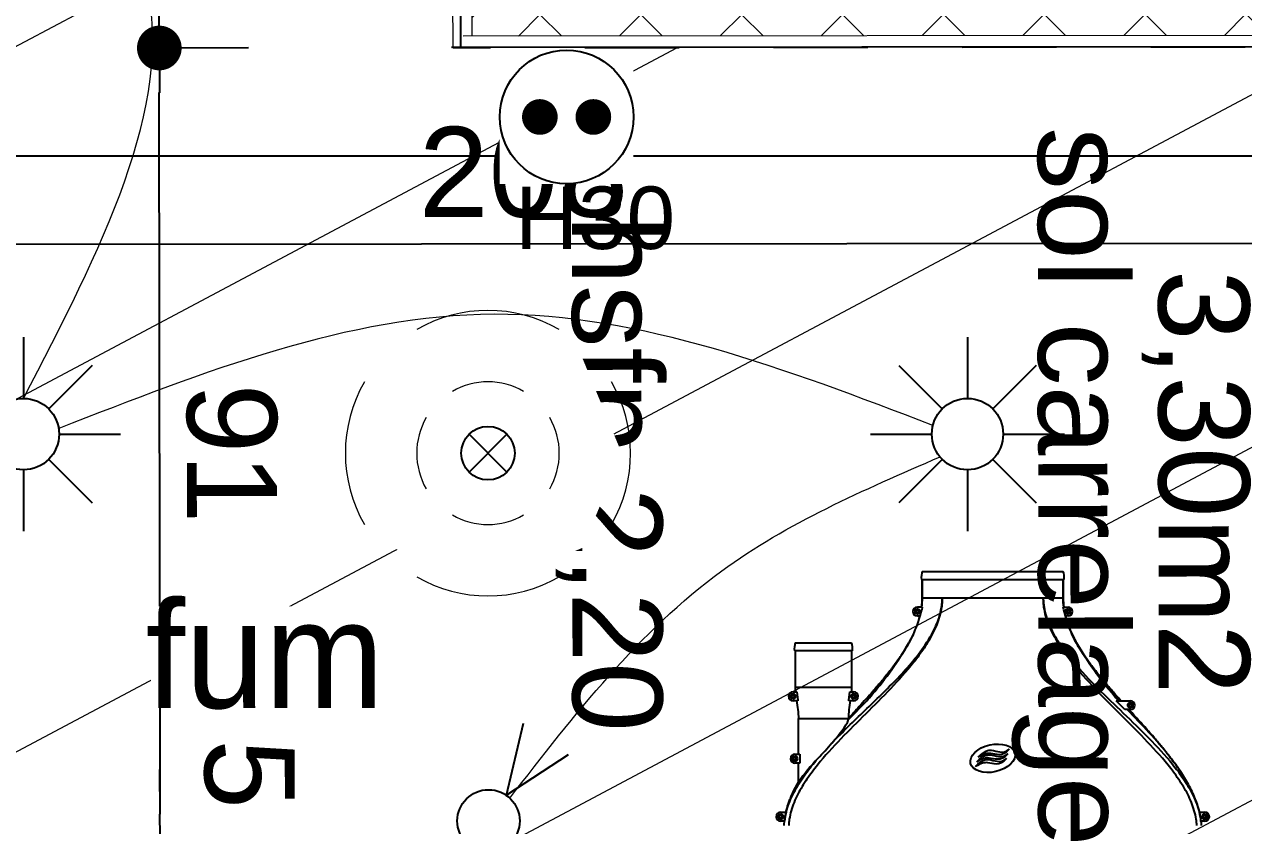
# Model space of a CAD drawing. Header units: centimetres. Extents: x 39595 to 63691, y -25920 to -14518.
# Drawn here: x 55891.9 to 56028.7, y -24467.1 to -24377.3 of the extents above; entities that cross this region are included whole.
import ezdxf

# ---------------------------------------------------------------- set-up
doc = ezdxf.new("R2010")
doc.units = ezdxf.units.CM
doc.header["$LTSCALE"] = 50.8
doc.header["$PDMODE"] = 1
doc.header["$PDSIZE"] = -2
doc.linetypes.add('Style de ligne -1', pattern=[0.41664, 0.20828, -0.20836])
for name, color, linetype in [('3-BAT C-Niveau-3', 7, 'Continuous'), ('prlm-CHAUFF', 4, 'Continuous'), ('prlm-VMC', 62, 'Continuous')]:
    doc.layers.add(name, color=color, linetype=linetype)
doc.layers.add('prlm-ELEC-CFO', color=1, linetype='Continuous', lineweight=25)
doc.layers.add('prlm-ELEC-SSI', color=6, linetype='Continuous', lineweight=25)
doc.styles.add('Arial', font='arial.ttf')
doc.styles.add('Helvetica', font='arial.ttf')
doc.styles.add('prlm-elec-ssi', font='comic.ttf', dxfattribs={"height": 12})
doc.dimstyles.new('IS', dxfattribs={"dimtxt": 10.08724, "dimasz": 5.007446, "dimexe": 2, "dimexo": 10, "dimgap": 3, "dimtad": 1, "dimdec": 1, "dimtxsty": 'Helvetica', "dimblk": 'DOT', "dimblk1": 'DOT', "dimblk2": 'DOT', "dimcen": 0, "dimdle": 10, "dimazin": 0, "dimtfac": 0.8, "dimtdec": 1, "dimtix": 1, "dimtmove": 0, "dimatfit": 0, "dimldrblk": 'VW_FILLEDARROW-1', "dimfxl": 1, "dimfrac": 2, "dimtolj": 1, "dimarcsym": 0})

# ---------------------------------------------------------------- blocks, each defined once
blk = doc.blocks.new('_DOT')
at = {"color": 0, "linetype": 'ByBlock', "lineweight": -2}
blk.add_line((-0.5, 0), (-1, 0), dxfattribs=at)
at = {"color": 0, "linetype": 'ByBlock', "const_width": 0.5}
blk.add_lwpolyline([(-0.25, 0, 1), (0.25, 0, 1)], format="xyb", close=True, dxfattribs=at)
blk = doc.blocks.new('*D85')
at = {"layer": '3-BAT C-Niveau-3', "color": 0, "linetype": 'Continuous', "lineweight": -2, "transparency": 16777216}
blk.add_line((56046.87, -24401.81), (55848.99, -24401.99), dxfattribs=at)
at = {"layer": 'Defpoints', "color": 0, "linetype": 'Continuous', "transparency": 16777216}
for p in [(55843.98, -24399.72), (56051.88, -24398.86), (55843.99, -24402)]:
    blk.add_point(p, dxfattribs=at)
at = {"layer": '3-BAT C-Niveau-3', "color": 0, "linetype": 'Continuous', "lineweight": -2, "transparency": 16777216, "xscale": 5.007446289062499, "yscale": 5.007446289062499, "zscale": 5.007446289062499}
for p, rotation in [((55843.99, -24402), 180.0531004058566), ((56051.88, -24401.81), 0.05310040585661646)]:
    blk.add_blockref('_DOT', p, dxfattribs=dict(at, rotation=rotation))
at = {"layer": '3-BAT C-Niveau-3', "color": 0, "linetype": 'Continuous', "lineweight": 5, "transparency": 16777216, "insert": (55947.93, -24393.86), "char_height": 10.087, "attachment_point": 5, "rotation": 0.0531, "style": 'Helvetica'}
blk.add_mtext('\\A1;208', dxfattribs=at)
blk = doc.blocks.new('VW_FILLEDARROW-1')
at = {"color": 0, "linetype": 'Continuous', "lineweight": 5, "flags": 128}
blk.add_lwpolyline([(-1.997, 0.535), (0, 0), (-1.997, -0.535)], close=True, dxfattribs=at)
blk = doc.blocks.new('*D115')
at = {"layer": '3-BAT C-Niveau-3', "color": 0, "linetype": 'Continuous', "lineweight": -2, "transparency": 16777216}
for p, q in [((55907.93, -24273.75), (55904.97, -24273.75)), ((55907.06, -24374.9), (55906.97, -24278.76)), ((55917.07, -24379.9), (55905.07, -24379.91))]:
    blk.add_line(p, q, dxfattribs=at)
at = {"layer": 'Defpoints', "color": 0, "linetype": 'Continuous', "transparency": 16777216}
for p in [(55906.97, -24273.75), (55917.93, -24273.74), (55939.99, -24379.88)]:
    blk.add_point(p, dxfattribs=at)
at = {"layer": '3-BAT C-Niveau-3', "color": 0, "linetype": 'Continuous', "lineweight": -2, "transparency": 16777216, "xscale": 5.007446289062499, "yscale": 5.007446289062499, "zscale": 5.007446289062499}
for p, rotation in [((55906.97, -24273.75), 90.05310040590868), ((55907.07, -24379.91), 270.0531004059087)]:
    blk.add_blockref('_DOT', p, dxfattribs=dict(at, rotation=rotation))
at = {"layer": '3-BAT C-Niveau-3', "color": 0, "linetype": 'Continuous', "lineweight": 5, "transparency": 16777216, "insert": (55917.03, -24352.32), "char_height": 10.087, "attachment_point": 5, "rotation": 270.0531, "style": 'Helvetica'}
blk.add_mtext('\\A1;106', dxfattribs=at)
blk = doc.blocks.new('*D116')
at = {"layer": '3-BAT C-Niveau-3', "color": 0, "linetype": 'Continuous', "lineweight": -2, "transparency": 16777216}
for p, q in [((55917.07, -24379.9), (55905.07, -24379.91)), ((55907.15, -24465.8), (55907.07, -24384.91)), ((55906.21, -24470.81), (55909.15, -24470.81))]:
    blk.add_line(p, q, dxfattribs=at)
at = {"layer": 'Defpoints', "color": 0, "linetype": 'Continuous', "transparency": 16777216}
for p in [(55907.07, -24379.91), (55939.99, -24379.88), (55896.21, -24470.82)]:
    blk.add_point(p, dxfattribs=at)
at = {"layer": '3-BAT C-Niveau-3', "color": 0, "linetype": 'Continuous', "lineweight": -2, "transparency": 16777216, "xscale": 5.007446289062499, "yscale": 5.007446289062499, "zscale": 5.007446289062499}
for p, rotation in [((55907.07, -24379.91), 90.05310040590868), ((55907.15, -24470.81), 270.0531004059087)]:
    blk.add_blockref('_DOT', p, dxfattribs=dict(at, rotation=rotation))
at = {"layer": '3-BAT C-Niveau-3', "color": 0, "linetype": 'Continuous', "lineweight": 5, "transparency": 16777216, "insert": (55915.15, -24425.35), "char_height": 10.087, "attachment_point": 5, "rotation": 270.0531, "style": 'Helvetica'}
blk.add_mtext('\\A1;91', dxfattribs=at)
blk = doc.blocks.new('*D117')
at = {"layer": '3-BAT C-Niveau-3', "color": 0, "linetype": 'Continuous', "lineweight": -2, "transparency": 16777216}
for p, q in [((55907.15, -24465.8), (55907.14, -24460.8)), ((55906.21, -24470.81), (55909.15, -24470.81)), ((55907.16, -24475.82), (55907.15, -24470.81)), ((55907.16, -24475.82), (55909.16, -24475.82)), ((55907.16, -24480.83), (55907.17, -24485.84))]:
    blk.add_line(p, q, dxfattribs=at)
at = {"layer": 'Defpoints', "color": 0, "linetype": 'Continuous', "transparency": 16777216}
for p in [(55896.21, -24470.82), (55907.15, -24470.81), (55898.66, -24475.83)]:
    blk.add_point(p, dxfattribs=at)
at = {"layer": '3-BAT C-Niveau-3', "color": 0, "linetype": 'Continuous', "lineweight": -2, "transparency": 16777216, "xscale": 5.007446289062499, "yscale": 5.007446289062499, "zscale": 5.007446289062499}
for p, rotation in [((55907.15, -24470.81), 270.0531004059087), ((55907.16, -24475.82), 90.05310040590868)]:
    blk.add_blockref('_DOT', p, dxfattribs=dict(at, rotation=rotation))
at = {"layer": '3-BAT C-Niveau-3', "color": 0, "linetype": 'Continuous', "lineweight": 5, "transparency": 16777216, "insert": (55917.13, -24461.31), "char_height": 10.087, "attachment_point": 5, "rotation": 270.0531, "style": 'Helvetica'}
blk.add_mtext('\\A1;5', dxfattribs=at)
blk = doc.blocks.new('xi.fum')
at = {"color": 0}
blk.add_wipeout([(-10.61, -10.61), (-15, 0), (-10.61, 10.61), (0, 15), (10.61, 10.61), (15, 0), (10.61, -10.61), (0, -15)], dxfattribs=at).dxf.layer = 'prlm-ELEC-SSI'
at = {"layer": 'prlm-ELEC-SSI', "color": 0}
for points in [[(-2.12, 2.12), (2.12, -2.12)], [(2.12, 2.12), (-2.12, -2.12)]]:
    blk.add_lwpolyline(points, dxfattribs=at)
blk.add_circle((0, 0), 3, dxfattribs=at)
at = {"layer": 'prlm-ELEC-SSI', "color": 0, "lineweight": 13}
for radius, start, end in [(16, 60, 120), (16, 150, 210), (8, 60, 120), (16, 330, 30), (8, 150, 210), (8, 330, 30), (8, 240, 300), (16, 240, 300)]:
    blk.add_arc((0, 0), radius, start, end, dxfattribs=at)
blk = doc.blocks.new('xi.PC')
at = {"color": 0, "lineweight": 5}
blk.add_wipeout([(-7.5, -7.5), (7.5, -7.5), (7.5, 7.5), (-7.5, 7.5)], dxfattribs=at).dxf.layer = 'prlm-ELEC-CFO'
at = {"layer": 'prlm-ELEC-CFO', "color": 0, "linetype": 'ByBlock', "lineweight": 5, "const_width": 2}
for points in [[(-4, 0, 1), (-2, 0, 1)], [(2, 0, 1), (4, 0, 1)]]:
    blk.add_lwpolyline(points, format="xyb", close=True, dxfattribs=at)
at = {"layer": 'prlm-ELEC-CFO', "color": 0, "linetype": 'ByBlock', "lineweight": -2}
blk.add_circle((0, 0), 7.5, dxfattribs=at)
blk = doc.blocks.new('xi.VV')
at = {"layer": 'prlm-ELEC-CFO', "color": 0}
blk.add_lwpolyline([(6.95, 3.42), (0.01, -1.13), (1.91, 6.95)], dxfattribs=at)
blk.add_circle((-2, -4), 3.5, dxfattribs=at)
blk = doc.blocks.new('xi.SPOT')
at = {"color": 0, "lineweight": 5}
blk.add_wipeout([(-4, 0), (-2.83, -2.83), (0, -4), (2.83, -2.83), (4, 0), (2.83, 2.83), (0, 4), (-2.83, 2.83)], dxfattribs=at).dxf.layer = 'prlm-ELEC-CFO'
at = {"layer": 'prlm-ELEC-CFO', "color": 0, "linetype": 'ByBlock', "lineweight": -2, "flags": 128}
for points in [[(0, 10.88), (0, 4)], [(-7.69, 7.69), (-2.83, 2.83)], [(7.69, 7.69), (2.83, 2.83)], [(-10.88, 0), (-4, 0)], [(4, 0), (10.88, 0)], [(-2.83, -2.83), (-7.69, -7.69)], [(0, -4), (0, -10.88)], [(2.83, -2.83), (7.69, -7.69)]]:
    blk.add_lwpolyline(points, dxfattribs=at)
at = {"layer": 'prlm-ELEC-CFO', "color": 0, "linetype": 'ByBlock', "lineweight": -2}
blk.add_circle((0, 0), 4, dxfattribs=at)
blk = doc.blocks.new('Sol carrelage')
at = {"color": 7, "insert": (0, -0.78), "char_height": 10.0872, "attachment_point": 2, "line_spacing_factor": 0.834288, "style": 'Helvetica'}
blk.add_mtext('sol carrelage', dxfattribs=at)
blk = doc.blocks.new('hsfp 2.20')
at = {"color": 7, "insert": (0, -0.78), "char_height": 10.087, "attachment_point": 2, "line_spacing_factor": 0.834288, "style": 'Helvetica'}
blk.add_mtext('hsfp 2,20', dxfattribs=at)

msp = doc.modelspace()

# ---------------------------------------------------------------- hatches: boundary and pattern name
at = {"linetype": 'Continuous', "lineweight": 5, "true_color": 0x808080}
h = msp.add_hatch(dxfattribs=at)
h.set_pattern_fill('02_ISOLANT', color=8, angle=-89.9768, style=0, pattern_type=2)
h.set_pattern_definition([(315.023225, (47512.718, 24548.3464), (5.6545608, 5.6591468), []), (45.023225, (47512.718, 24548.3464), (5.6591468, -5.6545608), [])])
h.paths.add_polyline_path([(55944.54, -24370.99), (55942.14, -24370.99), (55942.14, -24378.57), (55944.54, -24376.17)])
h = msp.add_hatch(dxfattribs=at)
h.set_pattern_fill('02_ISOLANT', color=8, angle=-179.9505, style=0, pattern_type=2)
h.set_pattern_definition([(225.049506, (47512.718, 24548.3464), (5.6617399, -5.6519644), []), (315.049506, (47512.718, 24548.3464), (-5.6519644, -5.6617399), [])])
h.paths.add_polyline_path([(56233.1, -24378.32), (56233.1, -24375.92), (55943.54, -24376.17), (55941.14, -24378.57)])
at = {"layer": '3-BAT C-Niveau-3', "linetype": 'Continuous', "lineweight": 18, "true_color": 0xa0a0a4}
h = msp.add_hatch(dxfattribs=at)
h.set_pattern_fill('BA 13', color=253, angle=-10.6705, style=0, pattern_type=2)
h.set_pattern_definition([(207.98931, (47512.718, 24548.346), (-14.252246, 31.966756), [])])
h.paths.add_polyline_path([(56051.95, -24470.68), (55843.98, -24470.87), (55843.9, -24384.49), (55843.87, -24384.49), (55843.87, -24375.86), (55805.67, -24375.92), (55805.58, -24273.91), (55939.8, -24273.72), (55939.98, -24379.9), (56051.86, -24379.79)])

# ---------------------------------------------------------------- linework, layer by layer
at = {"color": 7, "linetype": 'Continuous', "lineweight": 25}
for p, q in [((55940.84, -24370.99), (55940.84, -24379.87)), ((56233.1, -24379.62), (55939.84, -24379.87))]:
    msp.add_line(p, q, dxfattribs=at)
at = {"color": 7, "linetype": 'Continuous', "lineweight": 5}
for p, q in [((55942.14, -24370.99), (55942.14, -24378.57)), ((55942.14, -24370.99), (55942.14, -24378.57)), ((56233.1, -24378.32), (55941.14, -24378.57)), ((56233.1, -24378.32), (55941.14, -24378.57)), ((56233.1, -24379.62), (55939.84, -24379.87))]:
    msp.add_line(p, q, dxfattribs=at)
at = {"layer": '3-BAT C-Niveau-3', "color": 251, "linetype": 'Style de ligne -1', "lineweight": 5, "true_color": 0x616161, "flags": 128}
msp.add_lwpolyline([(56051.95, -24470.68), (55843.98, -24470.87), (55843.9, -24384.49), (55843.87, -24384.49), (55843.87, -24375.86), (55805.67, -24375.92), (55805.58, -24273.91), (55939.8, -24273.72), (55939.98, -24379.9), (56051.86, -24379.79)], close=True, dxfattribs=at)
at = {"layer": 'prlm-CHAUFF', "ltscale": 50}
for p, q in [((55992.56, -24439.48), (56008.56, -24439.48)), ((55992.66, -24438.58), (56008.46, -24438.58)), ((55992.66, -24439.48), (55992.66, -24441.58)), ((55992.66, -24441.58), (55992.66, -24439.48)), ((56008.46, -24439.48), (56008.46, -24441.58)), ((56008.46, -24441.58), (56008.46, -24439.48)), ((55994.89, -24441.58), (55992.66, -24441.58)), ((56006.23, -24441.58), (55994.89, -24441.58)), ((56008.46, -24441.58), (56006.23, -24441.58)), ((55991.95, -24443.13), (55991.95, -24443.03)), ((55991.95, -24443.03), (55992.06, -24443.03)), ((55992.06, -24443.13), (55991.95, -24443.13)), ((55992.06, -24442.92), (55992.16, -24442.92)), ((55992.06, -24443.03), (55992.06, -24442.92)), ((55992.06, -24443.23), (55992.06, -24443.13)), ((55992.16, -24443.23), (55992.06, -24443.23)), ((55992.66, -24442.58), (55992.11, -24442.58)), ((55992.11, -24443.58), (55992.41, -24443.58)), ((55992.16, -24442.92), (55992.16, -24443.03)), ((55992.16, -24443.03), (55992.26, -24443.03)), ((55992.26, -24443.13), (55992.16, -24443.13)), ((55992.16, -24443.13), (55992.16, -24443.23)), ((55992.26, -24443.03), (55992.26, -24443.13)), ((55992.41, -24443.58), (55992.61, -24442.9)), ((55992.66, -24442.58), (55992.61, -24442.9)), ((56008.52, -24442.9), (56008.47, -24442.58)), ((56008.47, -24442.58), (56009.02, -24442.58)), ((56008.72, -24443.58), (56008.52, -24442.9)), ((56009.02, -24443.58), (56008.72, -24443.58)), ((56008.87, -24443.13), (56008.87, -24443.03)), ((56008.87, -24443.03), (56008.97, -24443.03)), ((56008.97, -24443.13), (56008.87, -24443.13)), ((56008.97, -24442.92), (56009.07, -24442.92)), ((56008.97, -24443.03), (56008.97, -24442.92)), ((56008.97, -24443.23), (56008.97, -24443.13)), ((56009.07, -24443.23), (56008.97, -24443.23)), ((56009.07, -24442.92), (56009.07, -24443.03)), ((56009.07, -24443.03), (56009.18, -24443.03)), ((56009.18, -24443.13), (56009.07, -24443.13)), ((56009.07, -24443.13), (56009.07, -24443.23)), ((56009.18, -24443.03), (56009.18, -24443.13)), ((55978.41, -24446.58), (55984.71, -24446.58)), ((56009.68, -24446.06), (56009.65, -24446.06)), ((55984.81, -24447.48), (55978.31, -24447.48)), ((55978.41, -24447.48), (55978.41, -24451.58)), ((55978.41, -24447.48), (55978.41, -24451.58)), ((55984.71, -24447.48), (55984.71, -24451.58)), ((55984.71, -24447.48), (55984.71, -24451.58)), ((55991.16, -24446.6), (55991.16, -24446.6)), ((56009.97, -24446.6), (56009.94, -24446.6)), ((55984.71, -24451.58), (55978.41, -24451.58)), ((55978.01, -24452.53), (55978.11, -24452.53)), ((55978.01, -24452.63), (55978.01, -24452.53)), ((55978.11, -24452.63), (55978.01, -24452.63)), ((55978.11, -24452.42), (55978.21, -24452.42)), ((55978.11, -24452.53), (55978.11, -24452.42)), ((55978.11, -24452.73), (55978.11, -24452.63)), ((55978.21, -24452.73), (55978.11, -24452.73)), ((55978.16, -24452.08), (55978.6, -24452.08)), ((55978.71, -24453.08), (55978.16, -24453.08)), ((55978.21, -24452.42), (55978.21, -24452.53)), ((55978.21, -24452.53), (55978.32, -24452.53)), ((55978.32, -24452.63), (55978.21, -24452.63)), ((55978.21, -24452.63), (55978.21, -24452.73)), ((55978.32, -24452.53), (55978.32, -24452.63)), ((55978.6, -24452.08), (55978.71, -24453.02)), ((55978.71, -24453.02), (55978.71, -24453.08)), ((55984.36, -24455.23), (55986.43, -24453.08)), ((55986.43, -24453.08), (55984.36, -24455.23)), ((55984.41, -24453.02), (55984.53, -24452.08)), ((55984.41, -24453.08), (55984.41, -24453.02)), ((55984.96, -24453.08), (55984.41, -24453.08)), ((55984.53, -24452.08), (55984.96, -24452.08)), ((55984.81, -24452.63), (55984.81, -24452.53)), ((55984.81, -24452.53), (55984.91, -24452.53)), ((55984.91, -24452.63), (55984.81, -24452.63)), ((55984.91, -24452.42), (55985.01, -24452.42)), ((55984.91, -24452.53), (55984.91, -24452.42)), ((55984.91, -24452.73), (55984.91, -24452.63)), ((55985.01, -24452.73), (55984.91, -24452.73)), ((55985.01, -24452.42), (55985.01, -24452.53)), ((55985.01, -24452.53), (55985.12, -24452.53)), ((55985.01, -24452.63), (55985.01, -24452.73)), ((55985.12, -24452.63), (55985.01, -24452.63)), ((55985.12, -24452.53), (55985.12, -24452.63)), ((56015.39, -24454.08), (56014.39, -24453.08)), ((56014.39, -24453.08), (56016, -24453.08)), ((56016, -24454.08), (56015.39, -24454.08)), ((56015.85, -24453.63), (56015.85, -24453.53)), ((56015.85, -24453.53), (56015.95, -24453.53)), ((56015.95, -24453.63), (56015.85, -24453.63)), ((56015.95, -24453.42), (56016.05, -24453.42)), ((56015.95, -24453.53), (56015.95, -24453.42)), ((56015.95, -24453.73), (56015.95, -24453.63)), ((56016.05, -24453.73), (56015.95, -24453.73)), ((56016.05, -24453.42), (56016.05, -24453.53)), ((56016.05, -24453.53), (56016.16, -24453.53)), ((56016.05, -24453.63), (56016.05, -24453.73)), ((56016.16, -24453.63), (56016.05, -24453.63)), ((56016.16, -24453.53), (56016.16, -24453.63)), ((55978.76, -24455.08), (55984.36, -24455.08)), ((55978.76, -24459.08), (55978.76, -24455.08)), ((55978.76, -24459.08), (55978.76, -24455.08)), ((55984.36, -24455.23), (55984.36, -24455.08)), ((55984.36, -24455.23), (55984.36, -24455.08)), ((55978.21, -24459.63), (55978.21, -24459.53)), ((55978.21, -24459.53), (55978.31, -24459.53)), ((55978.31, -24459.63), (55978.21, -24459.63)), ((55978.31, -24459.42), (55978.41, -24459.42)), ((55978.31, -24459.53), (55978.31, -24459.42)), ((55978.31, -24459.73), (55978.31, -24459.63)), ((55978.41, -24459.73), (55978.31, -24459.73)), ((55978.36, -24459.08), (55978.91, -24459.08)), ((55978.91, -24460.08), (55978.36, -24460.08)), ((55978.41, -24459.42), (55978.41, -24459.53)), ((55978.41, -24459.53), (55978.52, -24459.53)), ((55978.41, -24459.63), (55978.41, -24459.73)), ((55978.52, -24459.63), (55978.41, -24459.63)), ((55978.52, -24459.53), (55978.52, -24459.63)), ((55978.76, -24462.2), (55978.76, -24460.08)), ((55978.76, -24462.2), (55978.76, -24460.08)), ((55978.91, -24459.08), (55978.91, -24460.08)), ((55976.76, -24465.58), (55977.38, -24465.58)), ((56023.75, -24465.58), (56024.36, -24465.58)), ((55976.61, -24466.13), (55976.61, -24466.03)), ((55976.61, -24466.03), (55976.71, -24466.03)), ((55976.71, -24466.13), (55976.61, -24466.13)), ((55976.71, -24465.92), (55976.81, -24465.92)), ((55976.71, -24466.03), (55976.71, -24465.92)), ((55976.71, -24466.23), (55976.71, -24466.13)), ((55976.81, -24466.23), (55976.71, -24466.23)), ((55977.21, -24466.58), (55976.76, -24466.58)), ((55976.81, -24465.92), (55976.81, -24466.03)), ((55976.81, -24466.03), (55976.92, -24466.03)), ((55976.81, -24466.13), (55976.81, -24466.23)), ((55976.92, -24466.13), (55976.81, -24466.13)), ((55976.92, -24466.03), (55976.92, -24466.13)), ((55977.2, -24466.66), (55977.21, -24466.58)), ((56023.93, -24466.66), (56023.92, -24466.58)), ((56024.36, -24466.58), (56023.92, -24466.58)), ((56024.21, -24466.13), (56024.21, -24466.03)), ((56024.21, -24466.03), (56024.31, -24466.03)), ((56024.31, -24466.13), (56024.21, -24466.13)), ((56024.31, -24465.92), (56024.41, -24465.92)), ((56024.31, -24466.03), (56024.31, -24465.92)), ((56024.31, -24466.23), (56024.31, -24466.13)), ((56024.41, -24466.23), (56024.31, -24466.23)), ((56024.41, -24465.92), (56024.41, -24466.03)), ((56024.41, -24466.03), (56024.52, -24466.03)), ((56024.41, -24466.13), (56024.41, -24466.23)), ((56024.52, -24466.13), (56024.41, -24466.13)), ((56024.52, -24466.03), (56024.52, -24466.13))]:
    msp.add_line(p, q, dxfattribs=at)
for centre, radius in [((55992.11, -24443.08), 0.3), ((55992.11, -24443.08), 0.25), ((56009.02, -24443.08), 0.3), ((56009.02, -24443.08), 0.25), ((55978.16, -24452.58), 0.3), ((55978.16, -24452.58), 0.25), ((55984.96, -24452.58), 0.3), ((55984.96, -24452.58), 0.25), ((56016, -24453.58), 0.3), ((56016, -24453.58), 0.25), ((55978.36, -24459.58), 0.3), ((55978.36, -24459.58), 0.25), ((55976.76, -24466.08), 0.3), ((55976.76, -24466.08), 0.25), ((56024.36, -24466.08), 0.3), ((56024.36, -24466.08), 0.25)]:
    msp.add_circle(centre, radius, dxfattribs=at)
for centre, radius, start, end in [((55994.55, -24439.24), 2, 160.5755, 186.7441), ((55994.55, -24439.24), 2, 160.5755, 186.7441), ((56006.58, -24439.24), 2, 353.2559, 19.4245), ((56006.58, -24439.24), 2, 353.2559, 19.4245), ((55984.9, -24441.57), 7.77, 352.5456, 359.9423), ((55984.84, -24441.57), 7.82, 352.5763, 359.9264), ((55985.49, -24441.59), 7.17, 352.0923, 353.5448), ((55985.49, -24441.59), 7.17, 353.9053, 0.1157), ((56015.67, -24441.59), 7.25, 179.9215, 187.8382), ((56016.23, -24441.57), 7.77, 180.0577, 187.4544), ((56016.29, -24441.57), 7.82, 180.0736, 187.4237), ((55981.05, -24440.61), 11.74, 332.3321, 345.441), ((55981.41, -24440.75), 11.35, 332.1374, 345.6929), ((55992.11, -24443.08), 0.5, 90, 270), ((56021.67, -24440.1), 13.43, 192.9954, 216.0824), ((56019.72, -24440.75), 11.35, 194.4106, 207.8626), ((56009.02, -24443.08), 0.5, 270, 90), ((55980.3, -24447.24), 2, 160.5755, 186.7441), ((55980.3, -24447.24), 2, 160.5755, 186.7441), ((55982.83, -24447.24), 2, 353.2559, 19.4245), ((55982.83, -24447.24), 2, 353.2559, 19.4245), ((55973.65, -24436.91), 20.01, 331.0483, 332.7983), ((55973.65, -24436.91), 20.01, 331.0482, 332.7982), ((56027.48, -24436.91), 20.01, 207.2018, 208.9518), ((55957.43, -24427.01), 39, 319.3887, 329.86), ((55957.43, -24427.01), 39, 319.3887, 329.8601), ((56043.7, -24427.01), 39, 210.1399, 220.6113), ((56043.7, -24427.01), 39, 212.5506, 220.6113), ((55978.16, -24452.58), 0.5, 90, 270), ((55984.96, -24452.58), 0.5, 270, 90), ((55978.05, -24444.98), 11.66, 315.9701, 320.4245), ((55977.8, -24444.75), 11.99, 316.0326, 320.3619), ((56023.07, -24444.98), 11.66, 219.5755, 224.0299), ((56023.33, -24444.75), 11.99, 219.6381, 223.9674), ((56016, -24453.58), 0.5, 270, 90), ((55955.82, -24435.03), 35.1, 315.7111, 319.5265), ((55978.36, -24459.58), 0.5, 90, 270), ((55998.08, -24475.85), 23.65, 136.4099, 144.7501), ((55976.76, -24466.08), 0.5, 90, 270), ((55989.15, -24468.44), 12.12, 163.7263, 166.3852), ((56024.36, -24466.08), 0.5, 270, 90)]:
    msp.add_arc(centre, radius, start, end, dxfattribs=at)
msp.add_ellipse((56000.56, -24459.53), major_axis=(2.49, 0.57), ratio=0.600775, dxfattribs=at)
for points, knots in [([(55994.89, -24441.58), (55994.89, -24441.75), (55994.89, -24441.92), (55994.86, -24442.26), (55994.84, -24442.42), (55994.77, -24442.93), (55994.7, -24443.26), (55994.51, -24443.92), (55994.4, -24444.24), (55994.15, -24444.86), (55994.01, -24445.17), (55993.56, -24446.08), (55993.22, -24446.64), (55992.49, -24447.74), (55992.1, -24448.27), (55990.87, -24449.81), (55989.99, -24450.78), (55988.18, -24452.69), (55987.25, -24453.62), (55985.38, -24455.48), (55984.44, -24456.4), (55982.61, -24458.3), (55981.72, -24459.27), (55980.49, -24460.8), (55980.09, -24461.33), (55979.53, -24462.14), (55979.35, -24462.42), (55979.01, -24462.98), (55978.85, -24463.27), (55978.39, -24464.16), (55978.14, -24464.77), (55977.86, -24465.72), (55977.79, -24466.04), (55977.71, -24466.6), (55977.68, -24466.84), (55977.67, -24467.08)], [0, 0, 0, 0, 0.015625, 0.015625, 0.03125, 0.03125, 0.0625, 0.0625, 0.09375, 0.09375, 0.125, 0.125, 0.1875, 0.1875, 0.25, 0.25, 0.375, 0.375, 0.5, 0.5, 0.625, 0.625, 0.75, 0.75, 0.8125, 0.8125, 0.84375, 0.84375, 0.875, 0.875, 0.9375, 0.9375, 0.96875, 0.96875, 0.9907189, 0.9907189, 0.9907189, 0.9907189]), ([(55982.52, -24457.82), (55983.72, -24456.57), (55984.97, -24455.37), (55987.46, -24452.98), (55988.71, -24451.78), (55990.5, -24449.91), (55991.07, -24449.27), (55992.18, -24447.94), (55992.7, -24447.26), (55993.41, -24446.16), (55993.63, -24445.79), (55994.04, -24445.01), (55994.23, -24444.6), (55994.54, -24443.77), (55994.67, -24443.34), (55994.8, -24442.69), (55994.84, -24442.46), (55994.87, -24442.13), (55994.88, -24442.02), (55994.89, -24441.8), (55994.89, -24441.69), (55994.89, -24441.58)], [0, 0, 0, 0, 0.25, 0.25, 0.5, 0.5, 0.625, 0.625, 0.75, 0.75, 0.8125, 0.8125, 0.875, 0.875, 0.9375, 0.9375, 0.96875, 0.96875, 0.984375, 0.984375, 1, 1, 1, 1]), ([(56006.23, -24441.58), (56006.24, -24441.75), (56006.24, -24441.92), (56006.27, -24442.26), (56006.29, -24442.43), (56006.37, -24442.94), (56006.45, -24443.28), (56006.64, -24443.93), (56006.76, -24444.26), (56007.03, -24444.88), (56007.18, -24445.19), (56007.66, -24446.09), (56008.02, -24446.66), (56008.8, -24447.74), (56009.21, -24448.26), (56010.49, -24449.78), (56011.41, -24450.74), (56013.29, -24452.62), (56014.25, -24453.54), (56016.17, -24455.39), (56017.13, -24456.31), (56019, -24458.21), (56019.9, -24459.18), (56021.15, -24460.72), (56021.55, -24461.25), (56022.11, -24462.07), (56022.29, -24462.36), (56022.64, -24462.93), (56022.8, -24463.23), (56023.25, -24464.13), (56023.5, -24464.74), (56023.77, -24465.7), (56023.84, -24466.03), (56023.92, -24466.6), (56023.95, -24466.84), (56023.96, -24467.08)], [0, 0, 0, 0, 0.015625, 0.015625, 0.03125, 0.03125, 0.0625, 0.0625, 0.09375, 0.09375, 0.125, 0.125, 0.1875, 0.1875, 0.25, 0.25, 0.375, 0.375, 0.5, 0.5, 0.625, 0.625, 0.75, 0.75, 0.8125, 0.8125, 0.84375, 0.84375, 0.875, 0.875, 0.9375, 0.9375, 0.96875, 0.96875, 0.9908046, 0.9908046, 0.9908046, 0.9908046]), ([(56023.46, -24467.08), (56023.45, -24466.84), (56023.42, -24466.6), (56023.34, -24466.04), (56023.26, -24465.72), (56022.99, -24464.77), (56022.74, -24464.16), (56022.28, -24463.27), (56022.12, -24462.98), (56021.77, -24462.42), (56021.59, -24462.14), (56021.04, -24461.33), (56020.64, -24460.8), (56019.4, -24459.27), (56018.51, -24458.3), (56016.68, -24456.4), (56015.75, -24455.48), (56013.88, -24453.62), (56012.95, -24452.69), (56011.13, -24450.78), (56010.25, -24449.81), (56009.03, -24448.27), (56008.64, -24447.74), (56007.91, -24446.64), (56007.57, -24446.08), (56007.11, -24445.17), (56006.97, -24444.86), (56006.72, -24444.23), (56006.61, -24443.91), (56006.43, -24443.26), (56006.36, -24442.93), (56006.28, -24442.42), (56006.27, -24442.25), (56006.24, -24441.91), (56006.24, -24441.75), (56006.23, -24441.58)], [0.0092808, 0.0092808, 0.0092808, 0.0092808, 0.03125, 0.03125, 0.0625, 0.0625, 0.125, 0.125, 0.15625, 0.15625, 0.1875, 0.1875, 0.25, 0.25, 0.375, 0.375, 0.5, 0.5, 0.625, 0.625, 0.75, 0.75, 0.8125, 0.8125, 0.875, 0.875, 0.90625, 0.90625, 0.9375, 0.9375, 0.96875, 0.96875, 0.984375, 0.984375, 1, 1, 1, 1]), ([(55991.66, -24445.62), (55991.5, -24445.95), (55991.13, -24446.67), (55990.49, -24447.72), (55989.73, -24448.81), (55988.91, -24449.89), (55988.03, -24450.97), (55986.91, -24452.26), (55985.7, -24453.62), (55984.76, -24454.64), (55984.36, -24455.08)], [0.1568082, 0.1568082, 0.1568082, 0.1568082, 0.2305418, 0.3149874, 0.4025619, 0.4929385, 0.5856877, 0.6803551, 0.8317746, 0.9509578, 0.9509578, 0.9509578, 0.9509578]), ([(56014.95, -24453.08), (56014.62, -24452.72), (56013.93, -24451.94), (56012.89, -24450.72), (56011.94, -24449.54), (56011.14, -24448.46), (56010.49, -24447.49), (56009.93, -24446.55), (56009.61, -24445.93), (56009.48, -24445.64)], [0.5730592, 0.5730592, 0.5730592, 0.5730592, 0.626259, 0.6884084, 0.7489718, 0.7930827, 0.8358988, 0.8773199, 0.9123747, 0.9123747, 0.9123747, 0.9123747]), ([(56023.75, -24465.58), (56023.69, -24465.29), (56023.61, -24465), (56023.42, -24464.44), (56023.32, -24464.16), (56022.97, -24463.33), (56022.71, -24462.8), (56022.12, -24461.78), (56021.81, -24461.28), (56021.13, -24460.3), (56020.78, -24459.83), (56019.68, -24458.43), (56018.9, -24457.54), (56017.3, -24455.79), (56016.48, -24454.93), (56015.66, -24454.08)], [0, 0, 0, 0, 0.0625, 0.0625, 0.125, 0.125, 0.25, 0.25, 0.375, 0.375, 0.5, 0.5, 0.75, 0.75, 1, 1, 1, 1]), ([(56021.96, -24461.53), (56021.86, -24461.37), (56021.54, -24460.87), (56020.97, -24460.06), (56020.23, -24459.09), (56019.44, -24458.12), (56018.52, -24457.04), (56017.47, -24455.86), (56016.54, -24454.83), (56016, -24454.24), (56015.85, -24454.08)], [0.1694223, 0.1694223, 0.1694223, 0.1694223, 0.1906001, 0.2339285, 0.2787061, 0.3247019, 0.3716424, 0.4351709, 0.4991397, 0.523565, 0.523565, 0.523565, 0.523565]), ([(55982.52, -24457.82), (55982.75, -24457.55), (55982.98, -24457.29), (55983.39, -24456.78), (55983.58, -24456.53), (55983.93, -24456.05), (55984.07, -24455.83), (55984.24, -24455.54), (55984.28, -24455.46), (55984.35, -24455.32), (55984.36, -24455.27), (55984.36, -24455.23)], [0, 0, 0, 0, 0.25, 0.25, 0.5, 0.5, 0.75, 0.75, 0.875, 0.875, 1, 1, 1, 1]), ([(55998.94, -24459.41), (55999.66, -24458.69), (56000.04, -24458.59), (56000.43, -24458.63), (56001.04, -24458.7), (56001.68, -24459.1), (56002.42, -24458.52)], [0, 0, 0, 0, 0.389075, 0.389075, 0.389075, 1, 1, 1, 1]), ([(55977.17, -24467.08), (55977.18, -24466.8), (55977.21, -24466.52), (55977.31, -24465.89), (55977.4, -24465.53), (55977.72, -24464.47), (55978.02, -24463.79), (55978.74, -24462.48), (55979.14, -24461.86), (55980.01, -24460.67), (55980.47, -24460.1), (55980.95, -24459.54)], [0.0331631, 0.0331631, 0.0331631, 0.0331631, 0.125, 0.125, 0.25, 0.25, 0.5, 0.5, 0.75, 0.75, 1, 1, 1, 1]), ([(55998.63, -24460.45), (55999.35, -24459.73), (55999.73, -24459.64), (56000.11, -24459.68), (56000.73, -24459.74), (56001.37, -24460.15), (56002.11, -24459.57)], [0, 0, 0, 0, 0.389075, 0.389075, 0.389075, 1, 1, 1, 1]), ([(55977.37, -24465.58), (55977.44, -24465.28), (55977.52, -24464.99), (55977.67, -24464.55), (55977.72, -24464.4), (55977.83, -24464.12), (55977.89, -24463.97), (55978.06, -24463.55), (55978.19, -24463.27), (55978.47, -24462.73), (55978.61, -24462.46), (55978.76, -24462.2)], [0, 0, 0, 0, 0.25, 0.25, 0.375, 0.375, 0.5, 0.5, 0.75, 0.75, 1, 1, 1, 1]), ([(55978.76, -24462.2), (55978.6, -24462.48), (55978.45, -24462.76), (55978.16, -24463.34), (55978.03, -24463.63), (55977.78, -24464.22), (55977.67, -24464.53), (55977.55, -24464.91), (55977.53, -24464.98), (55977.51, -24465.05)], [0, 0, 0, 0, 0.25, 0.25, 0.5, 0.5, 0.75, 0.75, 0.8062429, 0.8062429, 0.8062429, 0.8062429])]:
    msp.add_open_spline(points, degree=3, knots=knots, dxfattribs=at)
for points in [[(55978.41, -24451.58), (55978.41, -24451.74), (55978.42, -24451.91), (55978.43, -24452.08)], [(55978.41, -24451.58), (55978.41, -24451.74), (55978.42, -24451.91), (55978.43, -24452.08)], [(55984.71, -24451.58), (55984.71, -24451.74), (55984.71, -24451.91), (55984.69, -24452.08)], [(55984.71, -24451.58), (55984.71, -24451.74), (55984.71, -24451.91), (55984.69, -24452.08)], [(55978.55, -24453.08), (55978.65, -24453.74), (55978.76, -24454.41), (55978.76, -24455.08)], [(55978.55, -24453.08), (55978.65, -24453.74), (55978.76, -24454.41), (55978.76, -24455.08)], [(55984.58, -24453.08), (55984.48, -24453.74), (55984.36, -24454.41), (55984.36, -24455.08)], [(55984.58, -24453.08), (55984.48, -24453.74), (55984.36, -24454.41), (55984.36, -24455.08)], [(56002.42, -24458.52), (56001.59, -24459.46), (56000.94, -24459.05), (56000.33, -24458.99)], [(56000.02, -24460.03), (55999.63, -24459.99), (55999.25, -24460.09), (55998.63, -24460.45)], [(55998.78, -24459.92), (55999.51, -24459.2), (55999.88, -24459.1), (56000.27, -24459.14)], [(56000.17, -24459.5), (55999.78, -24459.46), (55999.4, -24459.56), (55998.78, -24459.92)], [(56000.33, -24458.99), (55999.94, -24458.95), (55999.56, -24459.05), (55998.94, -24459.41)], [(56002.11, -24459.57), (56001.28, -24460.51), (56000.63, -24460.1), (56000.02, -24460.03)], [(56002.26, -24459.04), (56001.44, -24459.97), (56000.79, -24459.57), (56000.17, -24459.5)], [(56000.27, -24459.14), (56000.88, -24459.21), (56001.53, -24459.61), (56002.26, -24459.04)], [(55977.38, -24465.58), (55977.3, -24465.91), (55977.24, -24466.24), (55977.21, -24466.58)], [(56023.92, -24466.58), (56023.88, -24466.24), (56023.83, -24465.91), (56023.75, -24465.58)]]:
    msp.add_open_spline(points, degree=3, dxfattribs=at)
at = {"layer": 'prlm-ELEC-CFO', "lineweight": 13}
msp.add_spline([(55891.83, -24419.19), (55905.59, -24372.66), (55874.07, -24338.3)], degree=3, dxfattribs=at)

# ---------------------------------------------------------------- block references
at = {"color": 7, "rotation": 270.0531004059034}
for name, p in [('Sol carrelage', (56016.54, -24429.1)), ('hsfp 2.20', (55964.27, -24427.6))]:
    msp.add_blockref(name, p, dxfattribs=at)
at = {"layer": 'prlm-ELEC-CFO'}
msp.add_blockref('xi.VV', (55946, -24462.55), dxfattribs=at)

# ---------------------------------------------------------------- texts
at = {"color": 7, "insert": (56050.43, -24428.56), "char_height": 15.1309, "attachment_point": 2, "rotation": 270.0531, "line_spacing_factor": 0.834288, "style": 'Helvetica'}
msp.add_mtext('Dgt\\P{\\H0.6752x;3,30m2}\\P', dxfattribs=at)

# ---------------------------------------------------------------- dimensions: what is measured, and where the dimension line sits
at = {"layer": '3-BAT C-Niveau-3', "color": 7, "linetype": 'Continuous', "lineweight": 5}
for base, p1, p2, override, picture, middle in [((55906.97, -24273.75), (55939.99, -24379.88), (55917.93, -24273.74), {"dimtxt": 10.08724, "dimdec": 0, "dimpost": '<>', "dimtxsty": 'Helvetica', "dimtmove": 2}, '*D115', (55917.03, -24352.32)), ((55907.15, -24470.81), (55898.66, -24475.83), (55896.21, -24470.82), {"dimtxt": 10.08724, "dimdec": 0, "dimpost": '<>', "dimtxsty": 'Helvetica', "dimtix": 0, "dimtmove": 2}, '*D117', (55917.13, -24461.31))]:
    dim = msp.add_linear_dim(base=base, p1=p1, p2=p2, angle=270.0531, dimstyle='IS', override=override, dxfattribs=at)
    dim.commit()
    dim.dimension.update_dxf_attribs({"geometry": picture, "text_midpoint": middle, "dimtype": 160})
for base, p1, p2, angle, override, picture, middle in [((55907.07, -24379.91), (55896.21, -24470.82), (55939.99, -24379.88), 270.0531, {"dimtxt": 10.08724, "dimdec": 0, "dimpost": '<>', "dimtxsty": 'Helvetica', "dimtmove": 2}, '*D116', (55915.15, -24425.35)), ((55843.99, -24402), (56051.88, -24398.86), (55843.98, -24399.72), 0.0531, {"dimtxt": 10.08724, "dimdec": 0, "dimpost": '<>', "dimtxsty": 'Helvetica', "dimse1": 1, "dimse2": 1, "dimtmove": 2}, '*D85', (55947.93, -24393.86))]:
    dim = msp.add_linear_dim(base=base, p1=p1, p2=p2, angle=angle, dimstyle='IS', override=override, dxfattribs=at)
    dim.commit()
    dim.dimension.update_dxf_attribs({"geometry": picture, "text_midpoint": middle})

# ---------------------------------------------------------------- next in the draw order: texts
at = {"layer": 'prlm-ELEC-SSI', "lineweight": 20, "insert": (55918.9, -24441.91), "char_height": 12, "attachment_point": 2, "line_spacing_factor": 0.8, "style": 'prlm-elec-ssi', "bg_fill": 3, "box_fill_scale": 0.95, "bg_fill_color": 256, "bg_fill_transparency": 0}
msp.add_mtext('fum', dxfattribs=at)

# ---------------------------------------------------------------- next in the draw order: block references
at = {"layer": 'prlm-ELEC-SSI'}
msp.add_blockref('xi.fum', (55943.94, -24425.33), dxfattribs=at)

# ---------------------------------------------------------------- next in the draw order: linework, layer by layer
at = {"layer": 'prlm-ELEC-CFO', "lineweight": 13}
for points in [[(55993.85, -24422.21), (55944.62, -24409.76), (55895.78, -24422.57)], [(55946.39, -24464), (55970.16, -24438.52), (55994.65, -24425.74)]]:
    msp.add_spline(points, degree=3, dxfattribs=at)
at = {"layer": 'prlm-VMC'}
msp.add_lwpolyline([(56212.29, -24411.23), (56193.12, -24392.05), (55719.2, -24392.05)], dxfattribs=at)

# ---------------------------------------------------------------- next in the draw order: block references
at = {"layer": 'prlm-ELEC-CFO'}
for name, p in [('xi.PC', (55952.76, -24387.64)), ('xi.SPOT', (55891.83, -24423.19)), ('xi.SPOT', (55997.73, -24423.19))]:
    msp.add_blockref(name, p, dxfattribs=at)

# ---------------------------------------------------------------- next in the draw order: texts
at = {"layer": 'prlm-ELEC-CFO', "style": 'Arial'}
msp.add_text('H30', height=7, dxfattribs=at).set_placement((55946.99, -24402.44))

doc.saveas('drawing.dxf')
